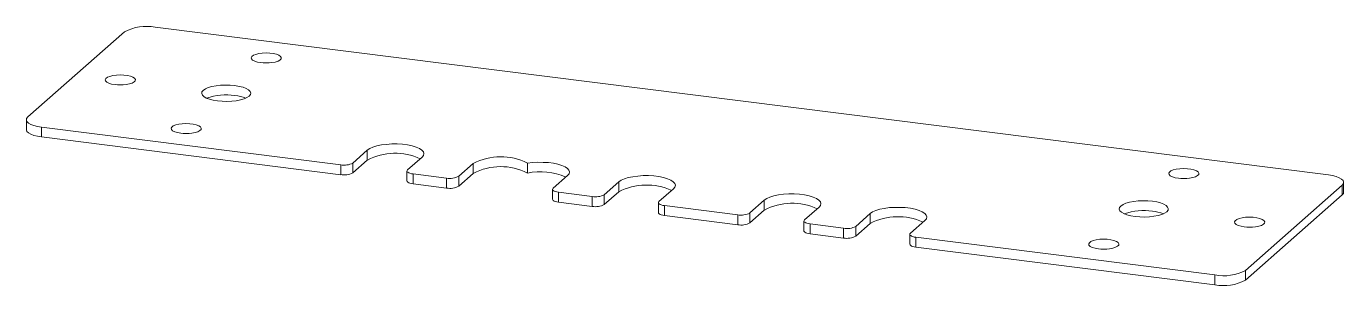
# Paper-space layout '_Dimetric' of a CAD drawing. Header units: millimetres. Extents: x -70 to 70, y -13 to 14.
import ezdxf

# ---------------------------------------------------------------- set-up
doc = ezdxf.new("R2010")
doc.units = ezdxf.units.MM

psp = doc.layouts.new('_Dimetric')

# ---------------------------------------------------------------- linework, layer by layer
at = {"color": 7, "linetype": 'Continuous', "lineweight": 15}
for p, q in [((68.22, -1.49), (-56.19, 14.18)), ((-59.42, 13.7), (-69.67, 4.66)), ((-69.83, 4.36), (-69.83, 3.32)), ((-68.22, 3.58), (-36.5, -0.41)), ((-68.22, 3.58), (-68.22, 2.54)), ((-68.22, 2.54), (-36.5, -1.46)), ((-33.68, 1.14), (-35.22, -0.22)), ((-33.68, 0.09), (-35.22, -1.26)), ((-33.68, 0.09), (-33.68, 1.14)), ((-29.42, -0.95), (-27.88, 0.41)), ((-36.5, -1.46), (-36.5, -0.41)), ((-35.22, -0.22), (-35.22, -1.26)), ((-29.48, -1.07), (-29.48, -2.11)), ((-28.83, -1.38), (-25.28, -1.83)), ((-28.83, -1.38), (-28.83, -2.43)), ((-22.45, -0.28), (-23.99, -1.63)), ((-22.45, -1.32), (-23.99, -2.68)), ((-22.45, -1.32), (-22.45, -0.28)), ((-16.7, -0.24), (-16.7, -1.29)), ((-28.83, -2.43), (-25.28, -2.87)), ((-25.28, -2.87), (-25.28, -1.83)), ((-23.99, -1.63), (-23.99, -2.68)), ((-13.98, -2.89), (-12.45, -1.54)), ((-7.02, -2.22), (-8.56, -3.58)), ((-7.02, -3.27), (-7.02, -2.22)), ((59.42, -11.61), (69.67, -2.56)), ((69.67, -2.56), (69.67, -3.61)), ((69.83, -3.32), (69.83, -2.27)), ((-14.05, -3.01), (-14.05, -4.06)), ((-13.4, -3.32), (-9.85, -3.77)), ((-13.4, -3.32), (-13.4, -4.37)), ((-9.85, -4.82), (-9.85, -3.77)), ((-7.02, -3.27), (-8.56, -4.62)), ((-8.56, -3.58), (-8.56, -4.62)), ((-2.76, -4.31), (-1.22, -2.95)), ((8.41, -4.17), (6.88, -5.52)), ((8.41, -5.21), (8.41, -4.17)), ((59.42, -12.65), (69.67, -3.61)), ((-13.4, -4.37), (-9.85, -4.82)), ((-2.82, -4.43), (-2.82, -5.47)), ((-2.18, -4.74), (5.59, -5.72)), ((-2.18, -4.74), (-2.18, -5.78)), ((8.41, -5.21), (6.88, -6.57)), ((6.88, -5.52), (6.88, -6.57)), ((12.68, -6.25), (14.21, -4.9)), ((19.64, -5.58), (18.1, -6.94)), ((19.64, -6.63), (19.64, -5.58)), ((-2.18, -5.78), (5.59, -6.76)), ((5.59, -6.76), (5.59, -5.72)), ((12.61, -6.37), (12.61, -7.42)), ((13.26, -6.68), (16.81, -7.13)), ((13.26, -6.68), (13.26, -7.73)), ((19.64, -6.63), (18.1, -7.98)), ((18.1, -6.94), (18.1, -7.98)), ((23.9, -7.67), (25.44, -6.31)), ((13.26, -7.73), (16.81, -8.18)), ((16.81, -8.18), (16.81, -7.13)), ((23.84, -7.78), (23.84, -8.83)), ((24.48, -8.1), (56.19, -12.09)), ((24.48, -8.1), (24.48, -9.14)), ((24.48, -9.14), (56.19, -13.14)), ((56.19, -12.09), (56.19, -13.14)), ((59.42, -11.61), (59.42, -12.65))]:
    psp.add_line(p, q, dxfattribs=at)
at = {"color": 7, "linetype": 'Continuous', "lineweight": 15, "flags": 128}
for points in [[(-44.96, 10.42), (-44.57, 10.39), (-44.17, 10.39), (-43.79, 10.42), (-43.44, 10.49), (-43.15, 10.58), (-42.94, 10.7), (-42.82, 10.82), (-42.8, 10.96), (-42.89, 11.09), (-43.06, 11.21), (-43.32, 11.31), (-43.65, 11.39), (-44.03, 11.44), (-44.42, 11.45), (-44.82, 11.43), (-45.19, 11.38), (-45.51, 11.3), (-45.76, 11.2), (-45.93, 11.07), (-46, 10.94), (-45.97, 10.81), (-45.84, 10.68), (-45.62, 10.57), (-45.32, 10.48), (-44.96, 10.42)], [(-60.43, 8.09), (-60.04, 8.06), (-59.64, 8.06), (-59.25, 8.1), (-58.91, 8.16), (-58.62, 8.26), (-58.41, 8.37), (-58.29, 8.5), (-58.27, 8.63), (-58.35, 8.76), (-58.53, 8.88), (-58.79, 8.98), (-59.12, 9.06), (-59.49, 9.11), (-59.89, 9.12), (-60.29, 9.1), (-60.66, 9.05), (-60.98, 8.97), (-61.23, 8.87), (-61.4, 8.75), (-61.46, 8.61), (-61.43, 8.48), (-61.3, 8.35), (-61.08, 8.24), (-60.79, 8.15), (-60.43, 8.09)], [(-49.56, 6.36), (-49.07, 6.32), (-48.56, 6.31), (-48.05, 6.33), (-47.57, 6.38), (-47.13, 6.47), (-46.75, 6.58), (-46.44, 6.72), (-46.21, 6.87), (-46.08, 7.03), (-46.04, 7.2), (-46.11, 7.37), (-46.27, 7.53), (-46.53, 7.68), (-46.86, 7.81), (-47.27, 7.91), (-47.72, 7.99), (-48.21, 8.03), (-48.72, 8.04), (-49.23, 8.02), (-49.71, 7.96), (-50.15, 7.88), (-50.54, 7.77), (-50.85, 7.63), (-51.07, 7.48), (-51.21, 7.32), (-51.24, 7.15), (-51.17, 6.98), (-51.01, 6.82), (-50.76, 6.67), (-50.42, 6.54), (-50.02, 6.44), (-49.56, 6.36)], [(-69.67, 4.66), (-69.8, 4.5), (-69.83, 4.34), (-69.77, 4.17), (-69.61, 4.02), (-69.37, 3.88), (-69.04, 3.76), (-68.65, 3.66), (-68.22, 3.58)], [(-69.83, 3.32), (-69.83, 3.29), (-69.77, 3.13), (-69.61, 2.97), (-69.37, 2.83), (-69.04, 2.71), (-68.65, 2.61), (-68.22, 2.54)], [(-53.45, 2.93), (-53.06, 2.9), (-52.66, 2.91), (-52.27, 2.94), (-51.92, 3.01), (-51.64, 3.1), (-51.43, 3.21), (-51.31, 3.34), (-51.29, 3.47), (-51.37, 3.61), (-51.55, 3.73), (-51.81, 3.83), (-52.14, 3.9), (-52.51, 3.95), (-52.91, 3.97), (-53.31, 3.95), (-53.68, 3.9), (-54, 3.82), (-54.25, 3.71), (-54.41, 3.59), (-54.48, 3.46), (-54.45, 3.33), (-54.32, 3.2), (-54.1, 3.09), (-53.8, 3), (-53.45, 2.93)], [(-33.68, 1.14), (-33.43, 1.31), (-33.09, 1.46), (-32.67, 1.59), (-32.18, 1.69), (-31.65, 1.76), (-31.09, 1.8), (-30.52, 1.8), (-29.96, 1.77), (-29.42, 1.7), (-28.93, 1.6), (-28.51, 1.47), (-28.16, 1.32), (-27.9, 1.15), (-27.74, 0.97), (-27.68, 0.78), (-27.73, 0.59), (-27.88, 0.41)], [(-29.42, -0.95), (-29.47, -1.01), (-29.48, -1.08), (-29.46, -1.14), (-29.39, -1.2), (-29.29, -1.26), (-29.17, -1.31), (-29.01, -1.35), (-28.83, -1.38)], [(-16.7, -0.24), (-16.17, -0.18), (-15.61, -0.14), (-15.04, -0.15), (-14.48, -0.18), (-13.95, -0.25), (-13.47, -0.35), (-13.05, -0.48), (-12.71, -0.63), (-12.46, -0.8), (-12.3, -0.98), (-12.25, -1.17), (-12.29, -1.36), (-12.45, -1.54)], [(52.32, -1.84), (52.71, -1.87), (53.11, -1.87), (53.5, -1.83), (53.84, -1.77), (54.13, -1.67), (54.34, -1.56), (54.46, -1.43), (54.48, -1.3), (54.4, -1.17), (54.22, -1.05), (53.96, -0.95), (53.63, -0.87), (53.26, -0.82), (52.86, -0.81), (52.46, -0.83), (52.09, -0.88), (51.77, -0.96), (51.52, -1.06), (51.35, -1.18), (51.29, -1.31), (51.32, -1.45), (51.45, -1.57), (51.67, -1.69), (51.96, -1.78), (52.32, -1.84)], [(-28.83, -2.43), (-29.01, -2.4), (-29.17, -2.36), (-29.29, -2.31), (-29.39, -2.25), (-29.46, -2.19), (-29.48, -2.12), (-29.48, -2.11)], [(-7.02, -2.22), (-6.77, -2.05), (-6.43, -1.9), (-6.01, -1.77), (-5.53, -1.67), (-4.99, -1.6), (-4.43, -1.56), (-3.86, -1.56), (-3.3, -1.59), (-2.76, -1.66), (-2.27, -1.76), (-1.85, -1.89), (-1.5, -2.04), (-1.24, -2.21), (-1.08, -2.39), (-1.02, -2.58), (-1.07, -2.77), (-1.22, -2.95)], [(69.67, -2.56), (69.8, -2.41), (69.83, -2.24), (69.77, -2.08), (69.61, -1.93), (69.37, -1.78), (69.04, -1.66), (68.65, -1.56), (68.22, -1.49)], [(-13.98, -2.89), (-14.03, -2.96), (-14.05, -3.02), (-14.02, -3.09), (-13.96, -3.15), (-13.86, -3.21), (-13.73, -3.25), (-13.58, -3.29), (-13.4, -3.32)], [(-13.4, -4.37), (-13.58, -4.34), (-13.73, -4.3), (-13.86, -4.25), (-13.96, -4.19), (-14.02, -4.13), (-14.05, -4.07), (-14.05, -4.06)], [(8.41, -4.17), (8.66, -4), (9.01, -3.84), (9.43, -3.71), (9.91, -3.61), (10.44, -3.54), (11, -3.5), (11.57, -3.5), (12.14, -3.54), (12.67, -3.6), (13.16, -3.7), (13.59, -3.83), (13.94, -3.98), (14.2, -4.15), (14.36, -4.33), (14.41, -4.52), (14.37, -4.71), (14.21, -4.9)], [(69.67, -3.61), (69.8, -3.45), (69.83, -3.32)], [(-2.76, -4.31), (-2.81, -4.37), (-2.82, -4.44), (-2.8, -4.5), (-2.73, -4.56), (-2.64, -4.62), (-2.51, -4.67), (-2.35, -4.71), (-2.18, -4.74)], [(-2.18, -5.78), (-2.35, -5.75), (-2.51, -5.72), (-2.64, -5.67), (-2.73, -5.61), (-2.8, -5.55), (-2.82, -5.48), (-2.82, -5.47)], [(19.64, -5.58), (19.89, -5.41), (20.23, -5.26), (20.65, -5.13), (21.13, -5.03), (21.67, -4.95), (22.23, -4.92), (22.8, -4.92), (23.36, -4.95), (23.9, -5.02), (24.39, -5.12), (24.81, -5.24), (25.16, -5.4), (25.42, -5.57), (25.58, -5.75), (25.64, -5.94), (25.59, -6.13), (25.44, -6.31)], [(47.72, -5.89), (48.21, -5.94), (48.72, -5.95), (49.23, -5.93), (49.71, -5.87), (50.15, -5.79), (50.54, -5.68), (50.85, -5.54), (51.07, -5.39), (51.21, -5.22), (51.24, -5.05), (51.17, -4.89), (51.01, -4.73), (50.76, -4.58), (50.42, -4.45), (50.02, -4.35), (49.56, -4.27), (49.07, -4.23), (48.56, -4.22), (48.05, -4.24), (47.57, -4.29), (47.13, -4.38), (46.75, -4.49), (46.44, -4.62), (46.21, -4.78), (46.08, -4.94), (46.04, -5.11), (46.11, -5.28), (46.27, -5.44), (46.53, -5.59), (46.86, -5.71), (47.27, -5.82), (47.72, -5.89)], [(12.68, -6.25), (12.63, -6.32), (12.61, -6.38), (12.64, -6.45), (12.7, -6.51), (12.8, -6.56), (12.93, -6.61), (13.08, -6.65), (13.26, -6.68)], [(59.3, -6.99), (59.69, -7.03), (60.09, -7.02), (60.48, -6.99), (60.83, -6.92), (61.12, -6.83), (61.32, -6.72), (61.44, -6.59), (61.46, -6.45), (61.38, -6.32), (61.2, -6.2), (60.94, -6.1), (60.62, -6.02), (60.24, -5.98), (59.84, -5.96), (59.44, -5.98), (59.07, -6.03), (58.75, -6.11), (58.5, -6.22), (58.34, -6.34), (58.27, -6.47), (58.3, -6.6), (58.43, -6.73), (58.65, -6.84), (58.95, -6.93), (59.3, -6.99)], [(13.26, -7.73), (13.08, -7.7), (12.93, -7.66), (12.8, -7.61), (12.7, -7.55), (12.64, -7.49), (12.61, -7.43), (12.61, -7.42)], [(23.9, -7.67), (23.85, -7.73), (23.84, -7.79), (23.86, -7.86), (23.93, -7.92), (24.02, -7.98), (24.15, -8.03), (24.31, -8.07), (24.48, -8.1)], [(43.83, -9.32), (44.22, -9.35), (44.62, -9.35), (45.01, -9.32), (45.36, -9.25), (45.65, -9.16), (45.86, -9.04), (45.98, -8.92), (45.99, -8.78), (45.91, -8.65), (45.74, -8.53), (45.48, -8.43), (45.15, -8.35), (44.77, -8.3), (44.37, -8.29), (43.98, -8.31), (43.61, -8.36), (43.29, -8.44), (43.03, -8.54), (42.87, -8.67), (42.8, -8.8), (42.83, -8.93), (42.96, -9.06), (43.18, -9.17), (43.48, -9.26), (43.83, -9.32)], [(24.48, -9.14), (24.31, -9.11), (24.15, -9.07), (24.02, -9.02), (23.93, -8.97), (23.86, -8.91), (23.84, -8.84), (23.84, -8.83)]]:
    psp.add_lwpolyline(points, dxfattribs=at)
at = {"color": 7, "linetype": 'Continuous', "lineweight": 15}
for centre, radius, start, end in [((-57.11, 9.35), 4.92, 79.2261, 117.8883), ((-44.4, 5.66), 4.74, 86.2581, 93.7419), ((-59.87, 3.33), 4.74, 86.2581, 93.7419), ((-48.67, 1.05), 5.96, 80.8898, 110.0855), ((-48.16, 2.72), 4.25, 67.9606, 84.0524), ((-52.88, -1.82), 4.74, 86.2581, 93.7419), ((-30.73, -5.58), 6.39, 65.4298, 117.4598), ((-19.54, -5.75), 6.2, 62.685, 117.9999), ((-36.14, 1.52), 1.97, 259.2261, 297.8883), ((-36.14, 0.48), 1.97, 259.2261, 297.8883), ((-19.54, -6.8), 6.2, 62.685, 117.9999), ((-15.34, -7.87), 6.72, 66.3964, 101.673), ((-24.91, 0.11), 1.97, 259.2261, 297.8883), ((-24.91, -0.94), 1.97, 259.2261, 297.8883), ((-4.07, -8.94), 6.39, 65.4298, 117.4598), ((52.88, -6.6), 4.74, 86.2581, 93.7419), ((-9.48, -1.84), 1.97, 259.2261, 297.8883), ((-9.48, -2.88), 1.97, 259.2261, 297.8883), ((5.96, -3.78), 1.97, 259.2261, 297.8883), ((11.36, -10.88), 6.39, 65.4298, 117.4598), ((48.62, -11.21), 5.96, 80.8898, 110.0855), ((49.12, -9.54), 4.25, 67.9606, 84.0524), ((5.96, -4.83), 1.97, 259.2261, 297.8883), ((17.18, -5.2), 1.97, 259.2261, 297.8883), ((22.58, -12.3), 6.39, 65.4298, 117.4598), ((17.18, -6.24), 1.97, 259.2261, 297.8883), ((59.87, -11.75), 4.74, 86.2581, 93.7419), ((44.4, -14.08), 4.74, 86.2581, 93.7419), ((57.11, -7.26), 4.92, 259.2261, 297.8883), ((57.11, -8.3), 4.92, 259.2261, 297.8883)]:
    psp.add_arc(centre, radius, start, end, dxfattribs=at)

doc.saveas('drawing.dxf')
